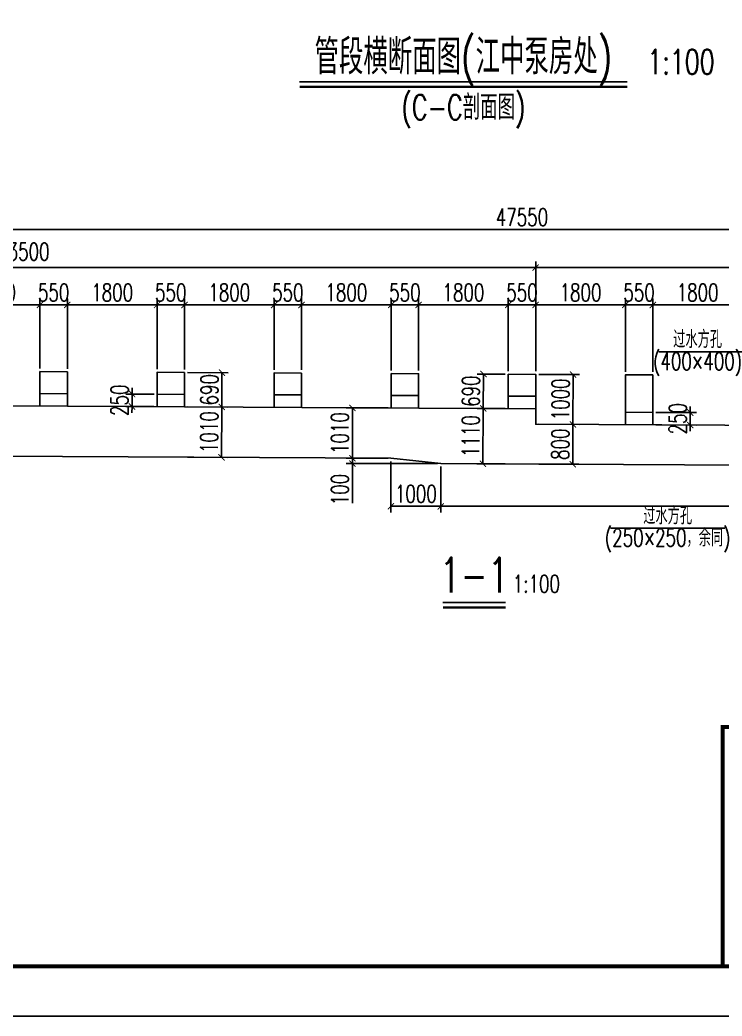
# Model space of a CAD drawing. Extents: x 266020 to 523514, y 704210 to 746210.
# Drawn here: x 485512 to 499606, y 704210 to 724201 of the extents above; entities that cross this region are included whole.
import ezdxf
from ezdxf.enums import TextEntityAlignment as Align

# ---------------------------------------------------------------- set-up
doc = ezdxf.new("R2010")
doc.units = 0
doc.header["$LTSCALE"] = 50
doc.header["$MEASUREMENT"] = 0
doc.layers.get('0').update_dxf_attribs({"linetype": 'CONTINUOUS'})
doc.layers.get('Defpoints').update_dxf_attribs({"linetype": 'CONTINUOUS'})
for name, color, linetype in [('01 标  注', 1, 'CONTINUOUS'), ('4', 4, 'CONTINUOUS'), ('zxz 01 标  注', 1, 'CONTINUOUS'), ('zxz 02 结  构', 5, 'CONTINUOUS'), ('图框', 7, 'CONTINUOUS')]:
    doc.layers.add(name, color=color, linetype=linetype)
doc.styles.get("Standard").update_dxf_attribs({"font": 'txt1.shx', "width": 0.7, "bigfont": 'hztxt.shx'})
doc.dimstyles.new('1：100', dxfattribs={"dimscale": 100, "dimtxt": 3.5, "dimasz": 1.25, "dimexe": 1.25, "dimexo": 0.625, "dimgap": 0.75, "dimtad": 1, "dimdsep": 46, "dimtxsty": 'Standard', "dimblk": 'ARCHTICK', "dimcen": 2.5, "dimclrt": 256, "dimadec": 0, "dimazin": 0, "dimtfac": 1, "dimtix": 1, "dimtmove": 0, "dimatfit": 3, "dimfxl": 0, "dimarcsym": 0})
doc.dimstyles.new('zxz 1：25', dxfattribs={"dimscale": 100, "dimtxt": 3.5, "dimasz": 1.25, "dimexe": 1.25, "dimexo": 0.625, "dimgap": 0.75, "dimtad": 1, "dimdec": 0, "dimlfac": 0.25, "dimdsep": 46, "dimtxsty": 'Standard', "dimblk": 'ARCHTICK', "dimcen": 2.5, "dimdle": 0.625, "dimclrt": 1, "dimadec": 4, "dimazin": 1, "dimtfac": 1, "dimtdec": 0, "dimtix": 1, "dimtmove": 0, "dimatfit": 3, "dimldrblk": 'ARCHTICK', "dimfxl": 0, "dimarcsym": 0})

# ---------------------------------------------------------------- blocks, each defined once
blk = doc.blocks.new('_ArchTick')
at = {"color": 0, "linetype": 'ByBlock', "const_width": 0.15}
blk.add_lwpolyline([(-0.5, -0.5), (0.5, 0.5)], dxfattribs=at)
blk = doc.blocks.new('*D392')
at = {"layer": 'Defpoints', "color": 0}
for p in [(485914, 718481), (484114, 717153), (485914, 717143)]:
    blk.add_point(p, dxfattribs=at)
at = {"layer": 'zxz 01 标  注', "color": 0, "lineweight": -2}
for p, q in [((484114, 717215), (484114, 718606)), ((485914, 717205), (485914, 718606)), ((484052, 718481), (485977, 718481))]:
    blk.add_line(p, q, dxfattribs=at)
at = {"layer": 'zxz 01 标  注', "color": 0, "lineweight": -2, "xscale": 125, "yscale": 125, "zscale": 125, "rotation": 180}
blk.add_blockref('_ArchTick', (484114, 718481), dxfattribs=at)
at = {"layer": 'zxz 01 标  注', "color": 0, "lineweight": -2, "xscale": 125, "yscale": 125, "zscale": 125}
blk.add_blockref('_ArchTick', (485914, 718481), dxfattribs=at)
at = {"layer": 'zxz 01 标  注', "color": 1, "insert": (485014, 718731), "char_height": 350, "attachment_point": 5}
blk.add_mtext('1800', dxfattribs=at)
blk = doc.blocks.new('*D393')
at = {"layer": 'Defpoints', "color": 0}
for p in [(486464, 718481), (485914, 717143), (486464, 717140)]:
    blk.add_point(p, dxfattribs=at)
at = {"layer": 'zxz 01 标  注', "color": 0, "lineweight": -2}
for p, q in [((485914, 717205), (485914, 718606)), ((486464, 717202), (486464, 718606)), ((485914, 718481), (485789, 718481)), ((485914, 718481), (486464, 718481)), ((486464, 718481), (486589, 718481))]:
    blk.add_line(p, q, dxfattribs=at)
at = {"layer": 'zxz 01 标  注', "color": 0, "lineweight": -2, "xscale": 125, "yscale": 125, "zscale": 125}
blk.add_blockref('_ArchTick', (485914, 718481), dxfattribs=at)
at = {"layer": 'zxz 01 标  注', "color": 0, "lineweight": -2, "xscale": 125, "yscale": 125, "zscale": 125, "rotation": 180}
blk.add_blockref('_ArchTick', (486464, 718481), dxfattribs=at)
at = {"layer": 'zxz 01 标  注', "color": 1, "insert": (486189, 718731), "char_height": 350, "attachment_point": 5}
blk.add_mtext('550', dxfattribs=at)
blk = doc.blocks.new('*D394')
at = {"layer": 'Defpoints', "color": 0}
for p in [(488264, 718481), (486464, 717140), (488264, 717130)]:
    blk.add_point(p, dxfattribs=at)
at = {"layer": 'zxz 01 标  注', "color": 0, "lineweight": -2}
for p, q in [((486464, 717202), (486464, 718606)), ((488264, 717192), (488264, 718606)), ((486402, 718481), (488327, 718481))]:
    blk.add_line(p, q, dxfattribs=at)
at = {"layer": 'zxz 01 标  注', "color": 0, "lineweight": -2, "xscale": 125, "yscale": 125, "zscale": 125, "rotation": 180}
blk.add_blockref('_ArchTick', (486464, 718481), dxfattribs=at)
at = {"layer": 'zxz 01 标  注', "color": 0, "lineweight": -2, "xscale": 125, "yscale": 125, "zscale": 125}
blk.add_blockref('_ArchTick', (488264, 718481), dxfattribs=at)
at = {"layer": 'zxz 01 标  注', "color": 1, "insert": (487364, 718731), "char_height": 350, "attachment_point": 5}
blk.add_mtext('1800', dxfattribs=at)
blk = doc.blocks.new('*D395')
at = {"layer": 'Defpoints', "color": 0}
for p in [(488814, 718481), (488264, 717130), (488814, 717127)]:
    blk.add_point(p, dxfattribs=at)
at = {"layer": 'zxz 01 标  注', "color": 0, "lineweight": -2}
for p, q in [((488264, 717192), (488264, 718606)), ((488814, 717189), (488814, 718606)), ((488264, 718481), (488139, 718481)), ((488264, 718481), (488814, 718481)), ((488814, 718481), (488939, 718481))]:
    blk.add_line(p, q, dxfattribs=at)
at = {"layer": 'zxz 01 标  注', "color": 0, "lineweight": -2, "xscale": 125, "yscale": 125, "zscale": 125}
blk.add_blockref('_ArchTick', (488264, 718481), dxfattribs=at)
at = {"layer": 'zxz 01 标  注', "color": 0, "lineweight": -2, "xscale": 125, "yscale": 125, "zscale": 125, "rotation": 180}
blk.add_blockref('_ArchTick', (488814, 718481), dxfattribs=at)
at = {"layer": 'zxz 01 标  注', "color": 1, "insert": (488539, 718731), "char_height": 350, "attachment_point": 5}
blk.add_mtext('550', dxfattribs=at)
blk = doc.blocks.new('*D396')
at = {"layer": 'Defpoints', "color": 0}
for p in [(490614, 718481), (488814, 717127), (490614, 717117)]:
    blk.add_point(p, dxfattribs=at)
at = {"layer": 'zxz 01 标  注', "color": 0, "lineweight": -2}
for p, q in [((488814, 717189), (488814, 718606)), ((490614, 717180), (490614, 718606)), ((488752, 718481), (490677, 718481))]:
    blk.add_line(p, q, dxfattribs=at)
at = {"layer": 'zxz 01 标  注', "color": 0, "lineweight": -2, "xscale": 125, "yscale": 125, "zscale": 125, "rotation": 180}
blk.add_blockref('_ArchTick', (488814, 718481), dxfattribs=at)
at = {"layer": 'zxz 01 标  注', "color": 0, "lineweight": -2, "xscale": 125, "yscale": 125, "zscale": 125}
blk.add_blockref('_ArchTick', (490614, 718481), dxfattribs=at)
at = {"layer": 'zxz 01 标  注', "color": 1, "insert": (489714, 718731), "char_height": 350, "attachment_point": 5}
blk.add_mtext('1800', dxfattribs=at)
blk = doc.blocks.new('*D397')
at = {"layer": 'Defpoints', "color": 0}
for p in [(491164, 718481), (490614, 717117), (491164, 717114)]:
    blk.add_point(p, dxfattribs=at)
at = {"layer": 'zxz 01 标  注', "color": 0, "lineweight": -2}
for p, q in [((490614, 717180), (490614, 718606)), ((491164, 717177), (491164, 718606)), ((490614, 718481), (490489, 718481)), ((490614, 718481), (491164, 718481)), ((491164, 718481), (491289, 718481))]:
    blk.add_line(p, q, dxfattribs=at)
at = {"layer": 'zxz 01 标  注', "color": 0, "lineweight": -2, "xscale": 125, "yscale": 125, "zscale": 125}
blk.add_blockref('_ArchTick', (490614, 718481), dxfattribs=at)
at = {"layer": 'zxz 01 标  注', "color": 0, "lineweight": -2, "xscale": 125, "yscale": 125, "zscale": 125, "rotation": 180}
blk.add_blockref('_ArchTick', (491164, 718481), dxfattribs=at)
at = {"layer": 'zxz 01 标  注', "color": 1, "insert": (490889, 718731), "char_height": 350, "attachment_point": 5}
blk.add_mtext('550', dxfattribs=at)
blk = doc.blocks.new('*D398')
at = {"layer": 'Defpoints', "color": 0}
for p in [(492964, 718481), (491164, 717114), (492964, 717104)]:
    blk.add_point(p, dxfattribs=at)
at = {"layer": 'zxz 01 标  注', "color": 0, "lineweight": -2}
for p, q in [((491164, 717177), (491164, 718606)), ((492964, 717167), (492964, 718606)), ((491102, 718481), (493027, 718481))]:
    blk.add_line(p, q, dxfattribs=at)
at = {"layer": 'zxz 01 标  注', "color": 0, "lineweight": -2, "xscale": 125, "yscale": 125, "zscale": 125, "rotation": 180}
blk.add_blockref('_ArchTick', (491164, 718481), dxfattribs=at)
at = {"layer": 'zxz 01 标  注', "color": 0, "lineweight": -2, "xscale": 125, "yscale": 125, "zscale": 125}
blk.add_blockref('_ArchTick', (492964, 718481), dxfattribs=at)
at = {"layer": 'zxz 01 标  注', "color": 1, "insert": (492064, 718731), "char_height": 350, "attachment_point": 5}
blk.add_mtext('1800', dxfattribs=at)
blk = doc.blocks.new('*D399')
at = {"layer": 'Defpoints', "color": 0}
for p in [(493514, 718481), (492964, 717104), (493514, 717101)]:
    blk.add_point(p, dxfattribs=at)
at = {"layer": 'zxz 01 标  注', "color": 0, "lineweight": -2}
for p, q in [((492964, 717167), (492964, 718606)), ((493514, 717164), (493514, 718606)), ((492964, 718481), (492839, 718481)), ((492964, 718481), (493514, 718481)), ((493514, 718481), (493639, 718481))]:
    blk.add_line(p, q, dxfattribs=at)
at = {"layer": 'zxz 01 标  注', "color": 0, "lineweight": -2, "xscale": 125, "yscale": 125, "zscale": 125}
blk.add_blockref('_ArchTick', (492964, 718481), dxfattribs=at)
at = {"layer": 'zxz 01 标  注', "color": 0, "lineweight": -2, "xscale": 125, "yscale": 125, "zscale": 125, "rotation": 180}
blk.add_blockref('_ArchTick', (493514, 718481), dxfattribs=at)
at = {"layer": 'zxz 01 标  注', "color": 1, "insert": (493239, 718731), "char_height": 350, "attachment_point": 5}
blk.add_mtext('550', dxfattribs=at)
blk = doc.blocks.new('*D400')
at = {"layer": 'Defpoints', "color": 0}
for p in [(495314, 718481), (493514, 717101), (495314, 717091)]:
    blk.add_point(p, dxfattribs=at)
at = {"layer": 'zxz 01 标  注', "color": 0, "lineweight": -2}
for p, q in [((493514, 717164), (493514, 718606)), ((495314, 717154), (495314, 718606)), ((493452, 718481), (495377, 718481))]:
    blk.add_line(p, q, dxfattribs=at)
at = {"layer": 'zxz 01 标  注', "color": 0, "lineweight": -2, "xscale": 125, "yscale": 125, "zscale": 125, "rotation": 180}
blk.add_blockref('_ArchTick', (493514, 718481), dxfattribs=at)
at = {"layer": 'zxz 01 标  注', "color": 0, "lineweight": -2, "xscale": 125, "yscale": 125, "zscale": 125}
blk.add_blockref('_ArchTick', (495314, 718481), dxfattribs=at)
at = {"layer": 'zxz 01 标  注', "color": 1, "insert": (494414, 718731), "char_height": 350, "attachment_point": 5}
blk.add_mtext('1800', dxfattribs=at)
blk = doc.blocks.new('*D401')
at = {"layer": 'Defpoints', "color": 0}
for p in [(495864, 718481), (495314, 717091), (495864, 717088)]:
    blk.add_point(p, dxfattribs=at)
at = {"layer": 'zxz 01 标  注', "color": 0, "lineweight": -2}
for p, q in [((495314, 717154), (495314, 718606)), ((495864, 717151), (495864, 718606)), ((495314, 718481), (495189, 718481)), ((495314, 718481), (495864, 718481)), ((495864, 718481), (495989, 718481))]:
    blk.add_line(p, q, dxfattribs=at)
at = {"layer": 'zxz 01 标  注', "color": 0, "lineweight": -2, "xscale": 125, "yscale": 125, "zscale": 125}
blk.add_blockref('_ArchTick', (495314, 718481), dxfattribs=at)
at = {"layer": 'zxz 01 标  注', "color": 0, "lineweight": -2, "xscale": 125, "yscale": 125, "zscale": 125, "rotation": 180}
blk.add_blockref('_ArchTick', (495864, 718481), dxfattribs=at)
at = {"layer": 'zxz 01 标  注', "color": 1, "insert": (495589, 718731), "char_height": 350, "attachment_point": 5}
blk.add_mtext('550', dxfattribs=at)
blk = doc.blocks.new('*D402')
at = {"layer": 'Defpoints', "color": 0}
for p in [(497664, 718481), (495864, 717088), (497664, 717078)]:
    blk.add_point(p, dxfattribs=at)
at = {"layer": 'zxz 01 标  注', "color": 0, "lineweight": -2}
for p, q in [((495864, 717151), (495864, 718606)), ((497664, 717141), (497664, 718606)), ((495802, 718481), (497727, 718481))]:
    blk.add_line(p, q, dxfattribs=at)
at = {"layer": 'zxz 01 标  注', "color": 0, "lineweight": -2, "xscale": 125, "yscale": 125, "zscale": 125, "rotation": 180}
blk.add_blockref('_ArchTick', (495864, 718481), dxfattribs=at)
at = {"layer": 'zxz 01 标  注', "color": 0, "lineweight": -2, "xscale": 125, "yscale": 125, "zscale": 125}
blk.add_blockref('_ArchTick', (497664, 718481), dxfattribs=at)
at = {"layer": 'zxz 01 标  注', "color": 1, "insert": (496764, 718731), "char_height": 350, "attachment_point": 5}
blk.add_mtext('1800', dxfattribs=at)
blk = doc.blocks.new('*D403')
at = {"layer": 'Defpoints', "color": 0}
for p in [(498214, 718481), (497664, 717078), (498214, 717075)]:
    blk.add_point(p, dxfattribs=at)
at = {"layer": 'zxz 01 标  注', "color": 0, "lineweight": -2}
for p, q in [((497664, 717141), (497664, 718606)), ((498214, 717138), (498214, 718606)), ((497664, 718481), (497539, 718481)), ((497664, 718481), (498214, 718481)), ((498214, 718481), (498339, 718481))]:
    blk.add_line(p, q, dxfattribs=at)
at = {"layer": 'zxz 01 标  注', "color": 0, "lineweight": -2, "xscale": 125, "yscale": 125, "zscale": 125}
blk.add_blockref('_ArchTick', (497664, 718481), dxfattribs=at)
at = {"layer": 'zxz 01 标  注', "color": 0, "lineweight": -2, "xscale": 125, "yscale": 125, "zscale": 125, "rotation": 180}
blk.add_blockref('_ArchTick', (498214, 718481), dxfattribs=at)
at = {"layer": 'zxz 01 标  注', "color": 1, "insert": (497939, 718731), "char_height": 350, "attachment_point": 5}
blk.add_mtext('550', dxfattribs=at)
blk = doc.blocks.new('*D404')
at = {"layer": 'Defpoints', "color": 0}
for p in [(500014, 718481), (498214, 717075), (500014, 717066)]:
    blk.add_point(p, dxfattribs=at)
at = {"layer": 'zxz 01 标  注', "color": 0, "lineweight": -2}
for p, q in [((498214, 717138), (498214, 718606)), ((500014, 717128), (500014, 718606)), ((498152, 718481), (500077, 718481))]:
    blk.add_line(p, q, dxfattribs=at)
at = {"layer": 'zxz 01 标  注', "color": 0, "lineweight": -2, "xscale": 125, "yscale": 125, "zscale": 125, "rotation": 180}
blk.add_blockref('_ArchTick', (498214, 718481), dxfattribs=at)
at = {"layer": 'zxz 01 标  注', "color": 0, "lineweight": -2, "xscale": 125, "yscale": 125, "zscale": 125}
blk.add_blockref('_ArchTick', (500014, 718481), dxfattribs=at)
at = {"layer": 'zxz 01 标  注', "color": 1, "insert": (499114, 718731), "char_height": 350, "attachment_point": 5}
blk.add_mtext('1800', dxfattribs=at)
blk = doc.blocks.new('*D412')
at = {"layer": 'Defpoints', "color": 0}
for p in [(495864, 717088), (495864, 716088), (496612, 716084)]:
    blk.add_point(p, dxfattribs=at)
at = {"layer": 'zxz 01 标  注', "color": 0, "lineweight": -2}
for p, q in [((495927, 717088), (496742, 717083)), ((496617, 717084), (496612, 716084)), ((495927, 716088), (496737, 716083))]:
    blk.add_line(p, q, dxfattribs=at)
at = {"layer": 'zxz 01 标  注', "color": 0, "lineweight": -2, "xscale": 125, "yscale": 125, "zscale": 125}
for p, rotation in [((496617, 717084), 89.68588746146624), ((496612, 716084), 269.6858874614662)]:
    blk.add_blockref('_ArchTick', p, dxfattribs=dict(at, rotation=rotation))
at = {"layer": 'zxz 01 标  注', "insert": (496364, 716586), "char_height": 350, "attachment_point": 5, "rotation": 89.6859}
blk.add_mtext('1000', dxfattribs=at)
blk = doc.blocks.new('*D413')
at = {"layer": 'Defpoints', "color": 0}
for p in [(495864, 716088), (495864, 715288), (496607, 715284)]:
    blk.add_point(p, dxfattribs=at)
at = {"layer": 'zxz 01 标  注', "color": 0, "lineweight": -2}
for p, q in [((495927, 716088), (496737, 716083)), ((496612, 716084), (496607, 715284)), ((495927, 715288), (496732, 715283))]:
    blk.add_line(p, q, dxfattribs=at)
at = {"layer": 'zxz 01 标  注', "color": 0, "lineweight": -2, "xscale": 125, "yscale": 125, "zscale": 125}
for p, rotation in [((496612, 716084), 89.68588746146624), ((496607, 715284), 269.6858874614662)]:
    blk.add_blockref('_ArchTick', p, dxfattribs=dict(at, rotation=rotation))
at = {"layer": 'zxz 01 标  注', "insert": (496359, 715686), "char_height": 350, "attachment_point": 5, "rotation": 89.6859}
blk.add_mtext('800', dxfattribs=at)
blk = doc.blocks.new('*D414')
at = {"layer": 'Defpoints', "color": 0}
for p in [(494812, 716404), (495314, 716401), (495314, 715291)]:
    blk.add_point(p, dxfattribs=at)
at = {"layer": 'zxz 01 标  注', "color": 0, "lineweight": -2}
for p, q in [((495252, 716402), (494687, 716405)), ((494806, 715294), (494812, 716404)), ((495252, 715292), (494681, 715295))]:
    blk.add_line(p, q, dxfattribs=at)
at = {"layer": 'zxz 01 标  注', "color": 0, "lineweight": -2, "xscale": 125, "yscale": 125, "zscale": 125}
for p, rotation in [((494812, 716404), 89.68588746480138), ((494806, 715294), 269.6858874648014)]:
    blk.add_blockref('_ArchTick', p, dxfattribs=dict(at, rotation=rotation))
at = {"layer": 'zxz 01 标  注', "insert": (494559, 715850), "char_height": 350, "attachment_point": 5, "rotation": 89.6859}
blk.add_mtext('1110', dxfattribs=at)
blk = doc.blocks.new('*D415')
at = {"layer": 'Defpoints', "color": 0}
for p in [(494816, 717094), (495314, 717091), (495314, 716401)]:
    blk.add_point(p, dxfattribs=at)
at = {"layer": 'zxz 01 标  注', "color": 0, "lineweight": -2}
for p, q in [((495252, 717092), (494691, 717095)), ((494812, 716404), (494816, 717094)), ((495252, 716402), (494687, 716405))]:
    blk.add_line(p, q, dxfattribs=at)
at = {"layer": 'zxz 01 标  注', "color": 0, "lineweight": -2, "xscale": 125, "yscale": 125, "zscale": 125}
for p, rotation in [((494816, 717094), 89.68588746480138), ((494812, 716404), 269.6858874648014)]:
    blk.add_blockref('_ArchTick', p, dxfattribs=dict(at, rotation=rotation))
at = {"layer": 'zxz 01 标  注', "insert": (494564, 716750), "char_height": 350, "attachment_point": 5, "rotation": 89.6859}
blk.add_mtext('690', dxfattribs=at)
blk = doc.blocks.new('*D422')
at = {"layer": 'Defpoints', "color": 0}
for p in [(488814, 717127), (488814, 716437), (489563, 716433)]:
    blk.add_point(p, dxfattribs=at)
at = {"layer": 'zxz 01 标  注', "color": 0, "lineweight": -2}
for p, q in [((488877, 717127), (489692, 717122)), ((489567, 717123), (489563, 716433)), ((488877, 716437), (489688, 716432))]:
    blk.add_line(p, q, dxfattribs=at)
at = {"layer": 'zxz 01 标  注', "color": 0, "lineweight": -2, "xscale": 125, "yscale": 125, "zscale": 125}
for p, rotation in [((489567, 717123), 89.68588746146624), ((489563, 716433), 269.6858874614662)]:
    blk.add_blockref('_ArchTick', p, dxfattribs=dict(at, rotation=rotation))
at = {"layer": 'zxz 01 标  注', "insert": (489315, 716779), "char_height": 350, "attachment_point": 5, "rotation": 89.6859}
blk.add_mtext('690', dxfattribs=at)
blk = doc.blocks.new('*D423')
at = {"layer": 'Defpoints', "color": 0}
for p in [(488814, 716437), (488814, 715427), (489558, 715423)]:
    blk.add_point(p, dxfattribs=at)
at = {"layer": 'zxz 01 标  注', "color": 0, "lineweight": -2}
for p, q in [((488877, 716437), (489688, 716432)), ((489563, 716433), (489558, 715423)), ((488877, 715427), (489683, 715422))]:
    blk.add_line(p, q, dxfattribs=at)
at = {"layer": 'zxz 01 标  注', "color": 0, "lineweight": -2, "xscale": 125, "yscale": 125, "zscale": 125}
for p, rotation in [((489563, 716433), 89.68588746146624), ((489558, 715423), 269.6858874614662)]:
    blk.add_blockref('_ArchTick', p, dxfattribs=dict(at, rotation=rotation))
at = {"layer": 'zxz 01 标  注', "insert": (489311, 715929), "char_height": 350, "attachment_point": 5, "rotation": 89.6859}
blk.add_mtext('1010', dxfattribs=at)
blk = doc.blocks.new('*D424')
at = {"layer": 'Defpoints', "color": 0}
for p in [(488267, 716690), (487762, 716443), (488264, 716440)]:
    blk.add_point(p, dxfattribs=at)
at = {"layer": 'zxz 01 标  注', "color": 0, "lineweight": -2}
for p, q in [((487763, 716693), (487764, 716818)), ((488205, 716690), (487638, 716693)), ((487763, 716693), (487762, 716443)), ((488202, 716440), (487637, 716443)), ((487762, 716443), (487761, 716318))]:
    blk.add_line(p, q, dxfattribs=at)
at = {"layer": 'zxz 01 标  注', "color": 0, "lineweight": -2, "xscale": 125, "yscale": 125, "zscale": 125}
for p, rotation in [((487763, 716693), 269.6858874648013), ((487762, 716443), 89.68588746480135)]:
    blk.add_blockref('_ArchTick', p, dxfattribs=dict(at, rotation=rotation))
at = {"layer": 'zxz 01 标  注', "insert": (487512, 716569), "char_height": 350, "attachment_point": 5, "rotation": 89.6859}
blk.add_mtext('250', dxfattribs=at)
blk = doc.blocks.new('*D425')
at = {"layer": 'Defpoints', "color": 0}
for p in [(498214, 716325), (498214, 716075), (498966, 716071)]:
    blk.add_point(p, dxfattribs=at)
at = {"layer": 'zxz 01 标  注', "color": 0, "lineweight": -2}
for p, q in [((498277, 716325), (499092, 716321)), ((498967, 716321), (498966, 716071)), ((498967, 716321), (498968, 716446)), ((498277, 716075), (499091, 716071)), ((498966, 716071), (498965, 715946))]:
    blk.add_line(p, q, dxfattribs=at)
at = {"layer": 'zxz 01 标  注', "color": 0, "lineweight": -2, "xscale": 125, "yscale": 125, "zscale": 125}
for p, rotation in [((498967, 716321), 269.6858874614662), ((498966, 716071), 89.68588746146627)]:
    blk.add_blockref('_ArchTick', p, dxfattribs=dict(at, rotation=rotation))
at = {"layer": 'zxz 01 标  注', "insert": (498716, 716198), "char_height": 350, "attachment_point": 5, "rotation": 89.6859}
blk.add_mtext('250', dxfattribs=at)
blk = doc.blocks.new('*D448')
at = {"layer": 'Defpoints', "color": 0}
for p in [(472364, 719231), (472364, 717217), (495864, 717088)]:
    blk.add_point(p, dxfattribs=at)
at = {"layer": 'zxz 01 标  注', "color": 0, "lineweight": -2}
for p, q in [((472364, 717280), (472364, 719356)), ((495864, 717151), (495864, 719356)), ((495927, 719231), (472302, 719231))]:
    blk.add_line(p, q, dxfattribs=at)
at = {"layer": 'zxz 01 标  注', "color": 0, "lineweight": -2, "xscale": 125, "yscale": 125, "zscale": 125, "rotation": 180}
blk.add_blockref('_ArchTick', (472364, 719231), dxfattribs=at)
at = {"layer": 'zxz 01 标  注', "color": 0, "lineweight": -2, "xscale": 125, "yscale": 125, "zscale": 125}
blk.add_blockref('_ArchTick', (495864, 719231), dxfattribs=at)
at = {"layer": 'zxz 01 标  注', "color": 1, "insert": (484114, 719493), "char_height": 350, "attachment_point": 5}
blk.add_mtext('(550＋1800)×10=23500', dxfattribs=at)
blk = doc.blocks.new('*D449')
at = {"layer": 'Defpoints', "color": 0}
for p in [(519364, 719993), (471814, 717220), (519364, 717109)]:
    blk.add_point(p, dxfattribs=at)
at = {"layer": 'zxz 01 标  注', "color": 0, "lineweight": -2}
for p, q in [((471814, 717283), (471814, 720118)), ((519364, 717172), (519364, 720118)), ((471752, 719993), (519427, 719993))]:
    blk.add_line(p, q, dxfattribs=at)
at = {"layer": 'zxz 01 标  注', "color": 0, "lineweight": -2, "xscale": 125, "yscale": 125, "zscale": 125, "rotation": 180}
blk.add_blockref('_ArchTick', (471814, 719993), dxfattribs=at)
at = {"layer": 'zxz 01 标  注', "color": 0, "lineweight": -2, "xscale": 125, "yscale": 125, "zscale": 125}
blk.add_blockref('_ArchTick', (519364, 719993), dxfattribs=at)
at = {"layer": 'zxz 01 标  注', "color": 1, "insert": (495589, 720243), "char_height": 350, "attachment_point": 5}
blk.add_mtext('47550', dxfattribs=at)
blk = doc.blocks.new('*D450')
at = {"layer": 'Defpoints', "color": 0}
for p in [(504714, 719231), (495864, 717088), (504714, 717040)]:
    blk.add_point(p, dxfattribs=at)
at = {"layer": 'zxz 01 标  注', "color": 0, "lineweight": -2}
for p, q in [((495864, 717151), (495864, 719356)), ((504714, 717102), (504714, 719356)), ((495802, 719231), (504777, 719231))]:
    blk.add_line(p, q, dxfattribs=at)
at = {"layer": 'zxz 01 标  注', "color": 0, "lineweight": -2, "xscale": 125, "yscale": 125, "zscale": 125, "rotation": 180}
blk.add_blockref('_ArchTick', (495864, 719231), dxfattribs=at)
at = {"layer": 'zxz 01 标  注', "color": 0, "lineweight": -2, "xscale": 125, "yscale": 125, "zscale": 125}
blk.add_blockref('_ArchTick', (504714, 719231), dxfattribs=at)
at = {"layer": 'zxz 01 标  注', "color": 1, "insert": (500289, 719481), "char_height": 350, "attachment_point": 5}
blk.add_mtext('8850', dxfattribs=at)
blk = doc.blocks.new('*D569')
at = {"layer": 'Defpoints', "color": 0}
for p in [(492959, 715404), (493958, 715299), (493958, 714440)]:
    blk.add_point(p, dxfattribs=at)
at = {"layer": 'zxz 01 标  注', "color": 0, "lineweight": -2}
for p, q in [((492959, 715342), (492959, 714316)), ((493958, 715236), (493958, 714316)), ((492959, 714440), (493958, 714440))]:
    blk.add_line(p, q, dxfattribs=at)
at = {"layer": 'zxz 01 标  注', "color": 0, "lineweight": -2, "xscale": 125, "yscale": 125, "zscale": 125, "rotation": 180}
blk.add_blockref('_ArchTick', (492959, 714440), dxfattribs=at)
at = {"layer": 'zxz 01 标  注', "color": 0, "lineweight": -2, "xscale": 125, "yscale": 125, "zscale": 125}
blk.add_blockref('_ArchTick', (493958, 714440), dxfattribs=at)
at = {"layer": 'zxz 01 标  注', "insert": (493459, 714690), "char_height": 350, "attachment_point": 5}
blk.add_mtext('1000', dxfattribs=at)
blk = doc.blocks.new('*D570')
at = {"layer": 'Defpoints', "color": 0}
for p in [(492964, 716414), (492186, 715404), (492964, 715404)]:
    blk.add_point(p, dxfattribs=at)
at = {"layer": 'zxz 01 标  注', "color": 0, "lineweight": -2}
for p, q in [((492902, 716414), (492060, 716414)), ((492186, 716414), (492186, 715404)), ((492902, 715404), (492060, 715404))]:
    blk.add_line(p, q, dxfattribs=at)
at = {"layer": 'zxz 01 标  注', "color": 0, "lineweight": -2, "xscale": 125, "yscale": 125, "zscale": 125}
for p, rotation in [((492186, 716414), 90), ((492186, 715404), 270)]:
    blk.add_blockref('_ArchTick', p, dxfattribs=dict(at, rotation=rotation))
at = {"layer": 'zxz 01 标  注', "insert": (491935, 715909), "char_height": 350, "attachment_point": 5, "rotation": 90}
blk.add_mtext('1010', dxfattribs=at)
blk = doc.blocks.new('*D571')
at = {"layer": 'Defpoints', "color": 0}
for p in [(492964, 715404), (492186, 715299), (493958, 715299)]:
    blk.add_point(p, dxfattribs=at)
at = {"layer": 'zxz 01 标  注', "color": 0, "lineweight": -2}
for p, q in [((492186, 715404), (492186, 715529)), ((492902, 715404), (492060, 715404)), ((492186, 715404), (492186, 715299)), ((493896, 715299), (492060, 715299)), ((492186, 715299), (492186, 714504))]:
    blk.add_line(p, q, dxfattribs=at)
at = {"layer": 'zxz 01 标  注', "color": 0, "lineweight": -2, "xscale": 125, "yscale": 125, "zscale": 125}
for p, rotation in [((492186, 715404), 270), ((492186, 715299), 90)]:
    blk.add_blockref('_ArchTick', p, dxfattribs=dict(at, rotation=rotation))
at = {"layer": 'zxz 01 标  注', "insert": (491935, 714776), "char_height": 350, "attachment_point": 5, "rotation": 90}
blk.add_mtext('100', dxfattribs=at)
blk = doc.blocks.new('*D572')
at = {"layer": 'Defpoints', "color": 0}
for p in [(493958, 715299), (506608, 715229), (506608, 714440)]:
    blk.add_point(p, dxfattribs=at)
at = {"layer": 'zxz 01 标  注', "color": 0, "lineweight": -2}
for p, q in [((493958, 715236), (493958, 714316)), ((506608, 715167), (506608, 714316)), ((493958, 714440), (506608, 714440))]:
    blk.add_line(p, q, dxfattribs=at)
at = {"layer": 'zxz 01 标  注', "color": 0, "lineweight": -2, "xscale": 125, "yscale": 125, "zscale": 125, "rotation": 180}
blk.add_blockref('_ArchTick', (493958, 714440), dxfattribs=at)
at = {"layer": 'zxz 01 标  注', "color": 0, "lineweight": -2, "xscale": 125, "yscale": 125, "zscale": 125}
blk.add_blockref('_ArchTick', (506608, 714440), dxfattribs=at)
at = {"layer": 'zxz 01 标  注', "insert": (500283, 714690), "char_height": 350, "attachment_point": 5}
blk.add_mtext('12650', dxfattribs=at)

msp = doc.modelspace()

# ---------------------------------------------------------------- linework, layer by layer
at = {"layer": '01 标  注'}
msp.add_lwpolyline([(523514.335, 704209.674), (523514.335, 746209.674), (463814.335, 746209.674), (463814.335, 704209.674)], close=True, dxfattribs=at)
at = {"layer": '4', "color": 7, "const_width": 80}
msp.add_lwpolyline([(522514.335, 705209.674), (522514.335, 745209.674), (466314.335, 745209.674), (466314.335, 705209.674)], close=True, dxfattribs=at)
at = {"layer": 'zxz 01 标  注'}
for p, q in [((491125.748, 722959.674), (497702.922, 722959.674)), ((500464.335, 717540.566), (498333.59, 717540.566)), ((485914.335, 716699.786), (485914.335, 716452.802)), ((486464.335, 716699.786), (486464.335, 716449.786)), ((488264.335, 716689.918), (488264.335, 716439.918)), ((488814.335, 716686.903), (488814.335, 716436.903)), ((490614.335, 716677.034), (490614.335, 716427.034)), ((491164.335, 716674.019), (491164.335, 716424.019)), ((492964.335, 716664.151), (492964.335, 716414.151)), ((493514.335, 716661.136), (493514.335, 716411.136)), ((495314.335, 716651.267), (495314.335, 716401.267)), ((495864.335, 716648.252), (495864.335, 716398.252)), ((497664.335, 716328.384), (497664.335, 716078.384)), ((498214.335, 716325.369), (498214.335, 716075.369)), ((499658.638, 714001.803), (497365.147, 714001.803)), ((494002.966, 712509.674), (495258.791, 712509.674))]:
    msp.add_line(p, q, dxfattribs=at)
at = {"layer": 'zxz 01 标  注', "const_width": 50}
for points in [[(491125.748, 722859.674), (497702.922, 722859.674)], [(494002.966, 712409.674), (495258.791, 712409.674)]]:
    msp.add_lwpolyline(points, dxfattribs=at)
at = {"layer": 'zxz 02 结  构'}
for p, q in [((492958.798, 715404.181), (469814.335, 715531.067)), ((506607.91, 715229.351), (493958.235, 715298.701))]:
    msp.add_line(p, q, dxfattribs=at)
at = {"layer": 'zxz 02 结  构', "ltscale": 4}
msp.add_line((492958.798, 715404.181), (493958.235, 715298.701), dxfattribs=at)
msp.add_lwpolyline([(521364.335, 716648.452), (519364.335, 716659.417), (519364.335, 717109.417), (518814.335, 717112.432), (518814.335, 716398.566), (504714.335, 716398.566), (504714.335, 716039.733), (495864.335, 716088.252), (495864.335, 716398.252), (472364.335, 716527.087), (472364.335, 717217.087), (471814.335, 717220.103), (471814.335, 716920.103), (469814.335, 716931.067)], dxfattribs=at)
for points in [[(486464.335, 717139.786), (486464.335, 716699.786), (485914.335, 716702.802), (485914.335, 717142.802)], [(488814.335, 717126.903), (488814.335, 716686.903), (488264.335, 716689.918), (488264.335, 717129.918)], [(491164.335, 717114.019), (491164.335, 716674.019), (490614.335, 716677.034), (490614.335, 717117.034)], [(493514.335, 716661.136), (493514.335, 717101.136), (492964.335, 717104.151), (492964.335, 716664.151)], [(495314.335, 716651.267), (495864.335, 716648.252), (495864.335, 717088.252), (495314.335, 717091.267)], [(498214.335, 716325.369), (498214.335, 717075.369), (497664.335, 717078.384), (497664.335, 716328.384)]]:
    msp.add_lwpolyline(points, close=True, dxfattribs=at)
at = {"layer": '图框', "color": 7, "const_width": 80}
msp.add_lwpolyline([(499614.335, 710009.674), (522514.335, 710009.674), (522514.335, 705209.674), (499614.335, 705209.674)], close=True, dxfattribs=at)

# ---------------------------------------------------------------- texts
at = {"layer": '01 标  注', "width": 0.7}
msp.add_text('(C-C剖面图)', height=500, dxfattribs=at).set_placement((494414.358, 722448.65), align=Align.MIDDLE_CENTER)
at = {"layer": 'zxz 01 标  注', "width": 0.7}
for s, height, p in [('管段横断面图(江中泵房处)', 700, (494414.36, 723459.674)), ('  1:100', 500, (498541.352, 723359.674)), ('  1:100', 350, (495710.168, 712884.674))]:
    msp.add_text(s, height=height, dxfattribs=at).set_placement(p, align=Align.MIDDLE_CENTER)
at = {"layer": 'zxz 01 标  注', "color": 1, "char_height": 350, "attachment_point": 5}
for s, insert in [('过水方孔', (499114.335, 717790.566)), ('(400×400)', (499114.335, 717290.566)), ('过水方孔', (498513.392, 714251.803)), ('(250×250，余同)', (498513.392, 713751.803))]:
    msp.add_mtext(s, dxfattribs=dict(at, insert=insert))
at = {"layer": 'zxz 01 标  注', "insert": (494630.879, 713059.674), "char_height": 700, "attachment_point": 5}
msp.add_mtext('1-1', dxfattribs=at)

# ---------------------------------------------------------------- dimensions: what is measured, and where the dimension line sits
at = {"layer": 'zxz 01 标  注'}
for base, p1, p2, picture, middle in [((519364.335, 719992.531), (471814.335, 717220.103), (519364.335, 717109.417), '*D449', (495589.335, 720242.531)), ((504714.335, 719231.479), (495864.335, 717088.252), (504714.335, 717039.733), '*D450', (500289.335, 719481.479)), ((485914.335, 718481.479), (484114.335, 717152.67), (485914.335, 717142.802), '*D392', (485014.335, 718731.479)), ((486464.335, 718481.479), (485914.335, 717142.802), (486464.335, 717139.786), '*D393', (486189.335, 718731.479)), ((488264.335, 718481.479), (486464.335, 717139.786), (488264.335, 717129.918), '*D394', (487364.335, 718731.479)), ((488814.335, 718481.479), (488264.335, 717129.918), (488814.335, 717126.903), '*D395', (488539.335, 718731.479)), ((490614.335, 718481.479), (488814.335, 717126.903), (490614.335, 717117.034), '*D396', (489714.335, 718731.479)), ((491164.335, 718481.479), (490614.335, 717117.034), (491164.335, 717114.019), '*D397', (490889.335, 718731.479)), ((492964.335, 718481.479), (491164.335, 717114.019), (492964.335, 717104.151), '*D398', (492064.335, 718731.479)), ((493514.335, 718481.479), (492964.335, 717104.151), (493514.335, 717101.136), '*D399', (493239.335, 718731.479)), ((495314.335, 718481.479), (493514.335, 717101.136), (495314.335, 717091.267), '*D400', (494414.335, 718731.479)), ((495864.335, 718481.479), (495314.335, 717091.267), (495864.335, 717088.252), '*D401', (495589.335, 718731.479)), ((497664.335, 718481.479), (495864.335, 717088.252), (497664.335, 717078.384), '*D402', (496764.335, 718731.479)), ((498214.335, 718481.479), (497664.335, 717078.384), (498214.335, 717075.369), '*D403', (497939.335, 718731.479)), ((500014.335, 718481.479), (498214.335, 717075.369), (500014.335, 717065.5), '*D404', (499114.335, 718731.479))]:
    dim = msp.add_linear_dim(base=base, p1=p1, p2=p2, dimstyle='zxz 1：25', override={"dimlfac": 1}, dxfattribs=at)
    dim.commit()
    dim.dimension.update_dxf_attribs({"geometry": picture, "text_midpoint": middle})
for base, p1, p2, angle, text, dimstyle, override, picture, middle in [((472364.335, 719231.479), (495864.335, 717088.252), (472364.335, 717217.087), 180, '(550＋1800)×10=<>', 'zxz 1：25', {"dimlfac": 1}, '*D448', (484114.335, 719492.531)), ((492185.5, 715404.181), (492964.335, 716414.151), (492964.335, 715404.181), 90, '1010', '1：100', {"dimdec": 0}, '*D570', (491935.5, 715909.166))]:
    dim = msp.add_linear_dim(base=base, p1=p1, p2=p2, angle=angle, text=text, dimstyle=dimstyle, override=override, dxfattribs=at)
    dim.commit()
    dim.dimension.update_dxf_attribs({"geometry": picture, "text_midpoint": middle})
for base, p1, p2, angle, picture, middle in [((489563.319, 716432.797), (488814.335, 717126.903), (488814.335, 716436.903), 89.6858875, '*D422', (489315.214, 716779.157)), ((494816.219, 717093.998), (495314.335, 716401.267), (495314.335, 717091.267), 269.6858875, '*D415', (494564.331, 716750.379)), ((496611.619, 716084.155), (495864.335, 717088.252), (495864.335, 716088.252), 89.6858875, '*D412', (496364.364, 716585.511)), ((487761.759, 716442.673), (488267.076, 716689.903), (488264.335, 716439.918), 89.6858875, '*D424', (487512.448, 716569.04)), ((489557.782, 715422.827), (488814.335, 716436.903), (488814.335, 715426.903), 89.6858875, '*D423', (489310.554, 715929.182)), ((498965.677, 716071.249), (498214.335, 716325.369), (498214.335, 716075.369), 89.6858875, '*D425', (498716.366, 716197.616)), ((494812.436, 716404.019), (495314.335, 715291.266), (495314.335, 716401.267), 269.6858875, '*D414', (494559.398, 715850.406)), ((496607.234, 715284.178), (495864.335, 716088.252), (495864.335, 715288.251), 89.6858875, '*D413', (496359.43, 715685.537))]:
    dim = msp.add_linear_dim(base=base, p1=p1, p2=p2, angle=angle, dimstyle='1：100', override={"dimdec": 0, "dimfxl": 1.25, "dimarcsym": 1}, dxfattribs=at)
    dim.commit()
    dim.dimension.update_dxf_attribs({"geometry": picture, "text_midpoint": middle})
dim = msp.add_linear_dim(base=(492185.5, 715298.701), p1=(492964.335, 715404.181), p2=(493958.235, 715298.701), angle=90, text='100', dimstyle='1：100', override={"dimdec": 0}, dxfattribs=at)
dim.commit()
dim.dimension.update_dxf_attribs({"geometry": '*D571', "text_midpoint": (492185.5, 714776.411), "dimtype": 160})
for base, p1, p2, text, picture, middle in [((493958.235, 714440.5), (492958.798, 715404.181), (493958.235, 715298.701), '1000', '*D569', (493458.517, 714690.5)), ((506607.91, 714440.5), (493958.235, 715298.701), (506607.91, 715229.351), '12650', '*D572', (500283.073, 714690.5))]:
    dim = msp.add_linear_dim(base=base, p1=p1, p2=p2, text=text, dimstyle='1：100', override={"dimdec": 0}, dxfattribs=at)
    dim.commit()
    dim.dimension.update_dxf_attribs({"geometry": picture, "text_midpoint": middle})

doc.saveas('drawing.dxf')
